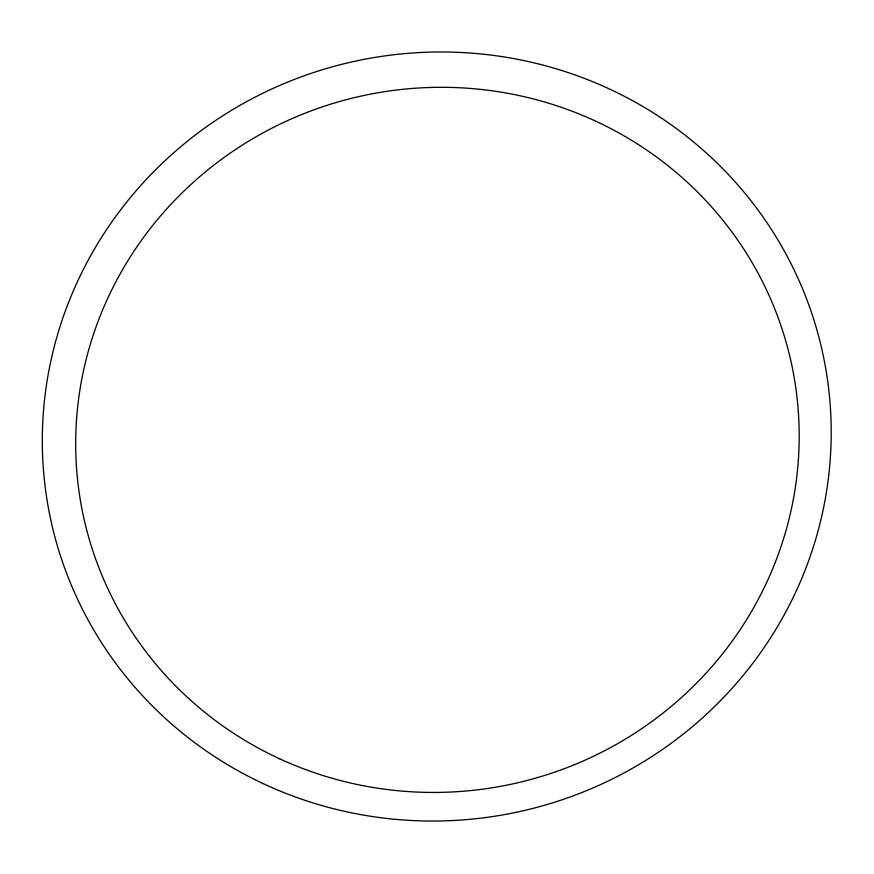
<?xml version="1.0" encoding="UTF-8"?>
<svg xmlns="http://www.w3.org/2000/svg" width="874" height="874" viewBox="0 0 874 874"><rect width="100%" height="100%" fill="white"/><g stroke="black" fill="none" stroke-linecap="round" stroke-linejoin="round"><path stroke-width="1.31" d="M263.129 783.596A394.873 384.09 -11.5 0 0 830.3 406.301A394.873 384.09 -11.5 0 0 216.828 119.64A394.873 384.09 -11.5 0 0 263.129 783.596M279.691 758.807A362.142 352.156 -11.5 0 0 798.246 410.529A362.142 352.156 -11.5 0 0 234.374 150.273A362.142 352.156 -11.5 0 0 279.691 758.807"/></g></svg>
